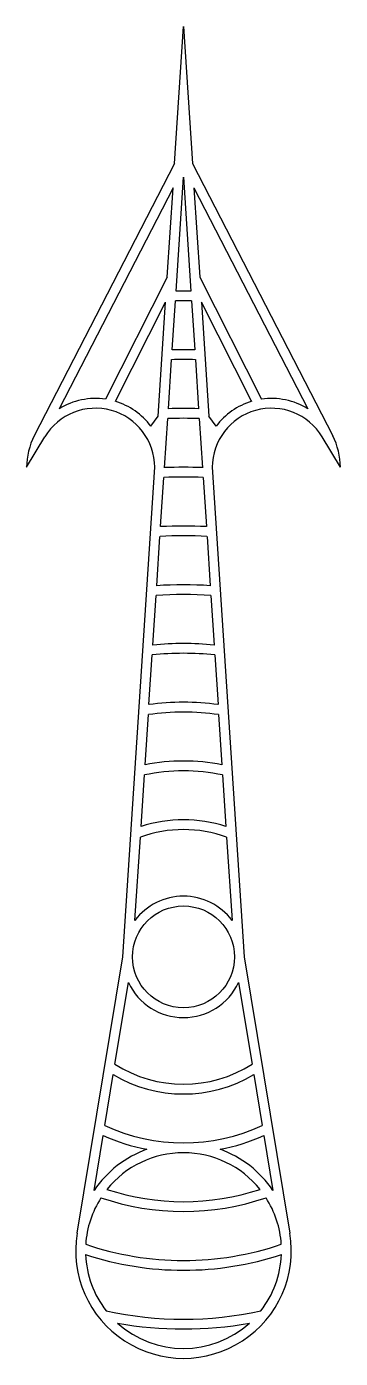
# Model space of a CAD drawing. Header units: millimetres. Extents: x -16 to 16, y -41 to 95.
import ezdxf

# ---------------------------------------------------------------- set-up
doc = ezdxf.new("R2010")
doc.units = ezdxf.units.MM

msp = doc.modelspace()

# ---------------------------------------------------------------- linework, layer by layer
at = {"color": 7, "linetype": 'Continuous', "lineweight": 25}
for p, q in [((-0.91, 81.03), (0, 95)), ((0, 95), (0.91, 81.03)), ((-0.91, 81.03), (-15.22, 53.22)), ((0.91, 81.03), (15.22, 53.22)), ((-0.76, 68), (0, 79.64)), ((0, 79.64), (0.76, 68)), ((-1.07, 78.53), (-12.68, 55.97)), ((-1.67, 69.4), (-1.07, 78.53)), ((1.07, 78.53), (12.68, 55.97)), ((1.07, 78.53), (1.67, 69.4)), ((-1.67, 69.4), (-7.96, 56.96)), ((1.67, 69.4), (7.96, 56.96)), ((-6.95, 56.74), (-1.84, 66.86)), ((-2.6, 55.21), (-1.84, 66.86)), ((-1.15, 61.99), (-0.83, 66.99)), ((0.83, 66.99), (1.15, 61.99)), ((6.95, 56.74), (1.84, 66.86)), ((1.84, 66.86), (2.6, 55.21)), ((-1.54, 55.98), (-1.22, 60.99)), ((1.22, 60.99), (1.54, 55.98)), ((-3.33, 54.19), (-2.6, 55.21)), ((-1.94, 49.96), (-1.61, 54.98)), ((1.61, 54.98), (1.94, 49.96)), ((3.33, 54.19), (2.6, 55.21)), ((-16, 50), (-14.14, 53.1)), ((16, 50), (14.14, 53.1)), ((-6.2, 0), (-2.94, 50)), ((2.94, 50), (6.2, 0)), ((-2.33, 43.94), (-2, 48.96)), ((2, 48.96), (2.33, 43.94)), ((-2.72, 37.9), (-2.4, 42.93)), ((2.4, 42.93), (2.72, 37.9)), ((-3.12, 31.85), (-2.79, 36.89)), ((2.79, 36.89), (3.12, 31.85)), ((-3.52, 25.76), (-3.19, 30.84)), ((3.19, 30.84), (3.52, 25.76)), ((-3.92, 19.61), (-3.58, 24.74)), ((3.58, 24.74), (3.92, 19.61)), ((-4.33, 13.31), (-3.99, 18.58)), ((3.99, 18.58), (4.33, 13.31)), ((-4.95, 3.73), (-4.4, 12.23)), ((4.4, 12.23), (4.95, 3.73)), ((-10.85, -28.21), (-6.2, 0)), ((6.2, 0), (10.85, -28.21)), ((-6.99, -10.96), (-5.62, -2.62)), ((5.62, -2.62), (6.99, -10.96)), ((-8.03, -17.22), (-7.17, -12.02)), ((7.17, -12.02), (8.03, -17.22)), ((-9.12, -23.85), (-8.2, -18.24)), ((8.2, -18.24), (9.12, -23.85))]:
    msp.add_line(p, q, dxfattribs=at)
msp.add_circle((0, 0), 5.2, dxfattribs=at)
for centre, radius, start, end in [((0, 0), 67, 89.294, 90.706), ((0, 0), 68, 89.3594, 90.6406), ((0, 0), 62, 88.9351, 91.0649), ((0, 0), 61, 88.8563, 91.1437), ((-8.97, 50), 6.03, 0, 149.0687), ((-8.97, 50), 7.03, 81.7715, 121.846), ((-8.97, 50), 7.03, 36.6236, 73.3519), ((0, 0), 56, 88.4195, 91.5805), ((8.97, 50), 6.03, 30.9313, 180), ((8.97, 50), 7.03, 106.6481, 143.3764), ((8.97, 50), 7.03, 58.154, 98.2285), ((0, 0), 55, 88.3226, 91.6774), ((-8.97, 50), 7.03, 152.7773, 180), ((8.97, 50), 7.03, 0, 27.2227), ((0, 0), 49, 87.6576, 92.3424), ((0, 0), 50, 87.7796, 92.2204), ((0, 0), 44, 86.9641, 93.0359), ((0, 0), 43, 86.8059, 93.1941), ((0, 0), 37, 85.6755, 94.3245), ((0, 0), 38, 85.8889, 94.1111), ((0, 0), 32, 84.4059, 95.5941), ((0, 0), 31, 84.1021, 95.8979), ((0, 0), 26, 82.2266, 97.7734), ((0, 0), 25, 81.7597, 98.2403), ((0, 0), 20, 78.703, 101.297), ((0, 0), 19, 77.8917, 102.1083), ((0, 0), 14, 71.9883, 108.0117), ((0, 0), 13, 70.2191, 109.7809), ((0, 0), 6.2, 36.9526, 143.0474), ((0, 0), 6.2, 205.0065, 334.9935), ((0, 0), 14, 239.1933, 300.8067), ((0, 0), 13, 237.4519, 302.5481), ((0, 0), 19, 245.0085, 294.9915), ((0, 0), 20, 245.8082, 259.2652), ((0, 0), 20, 280.7348, 294.1918), ((0, -30), 11, 109.7952, 146.0131), ((0, -30), 10, 38.6822, 141.3178), ((0, -30), 11, 33.9869, 70.2048), ((0, 0), 25, 251.8051, 288.1949), ((0, -30), 10, 147.3164, 176.2731), ((0, 0), 26, 251.1121, 288.8879), ((0, -30), 10, 3.7269, 32.6836), ((0, -30), 11, 170.6331, 9.3669), ((0, 0), 31, 251.2222, 288.7778), ((0, 0), 32, 251.8051, 288.1949), ((0, -30), 10, 182.2924, 217.9519), ((0, -30), 10, 322.0481, 357.7076), ((0, 0), 37, 257.695, 282.305), ((0, -30), 10, 227.7314, 312.2686), ((0, 0), 38, 259.8048, 280.1952)]:
    msp.add_arc(centre, radius, start, end, dxfattribs=at)

doc.saveas('drawing.dxf')
